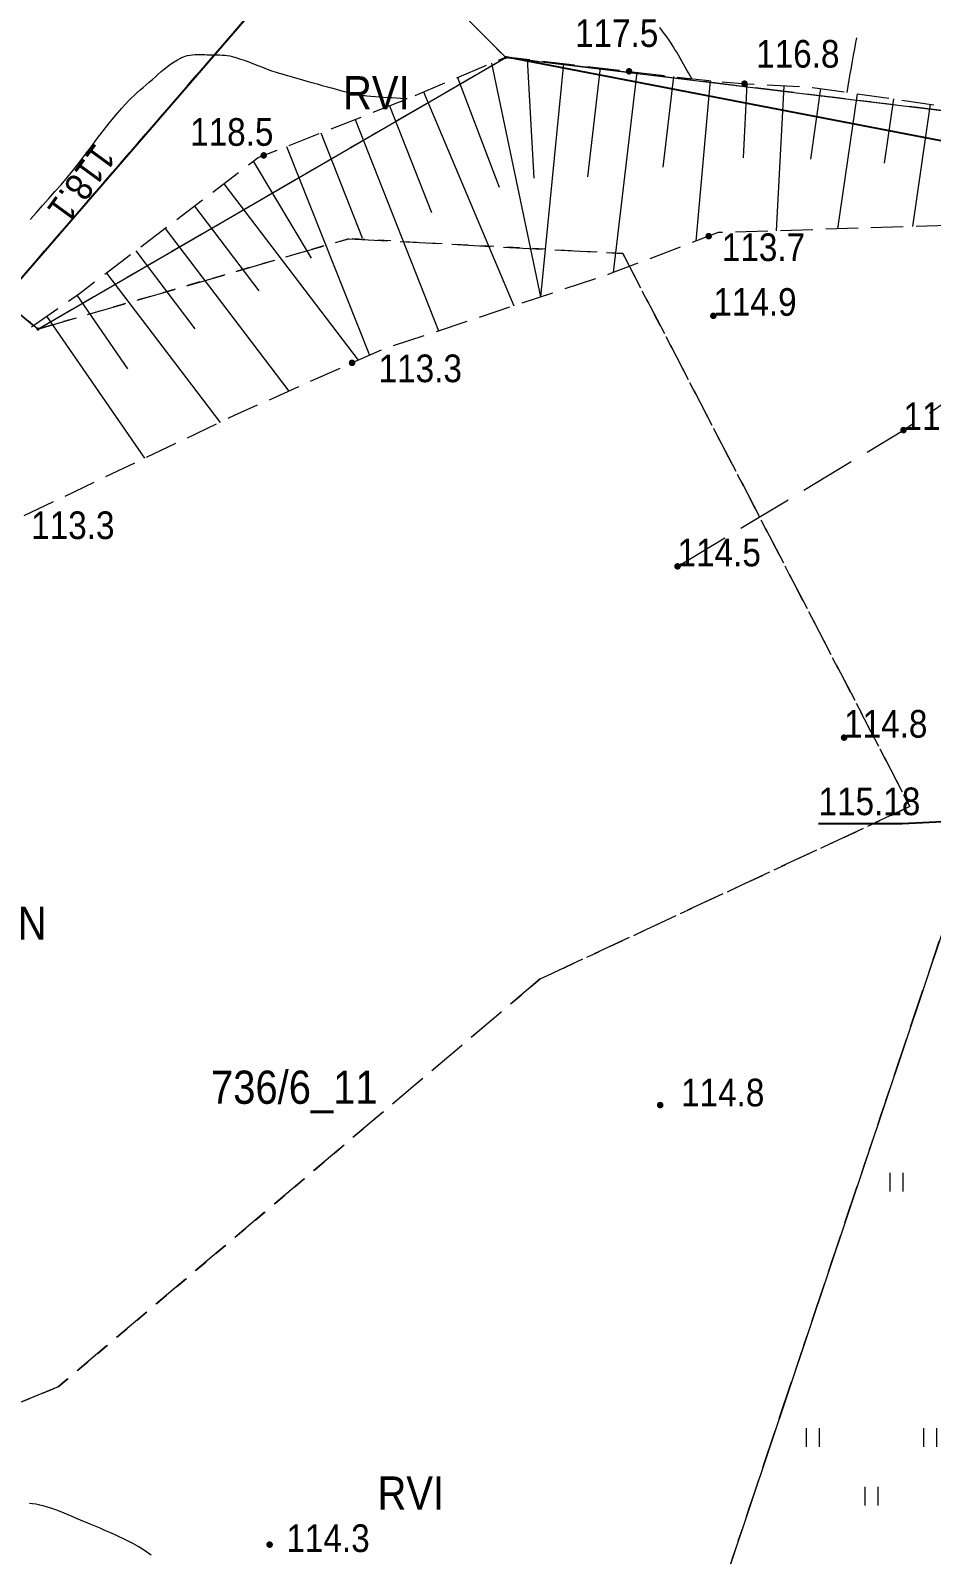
# Model space of a CAD drawing. Extents: x 6512885 to 6513481, y 5959590 to 5960000.
# Drawn here: x 6513241.2 to 6513290, y 5959796 to 5959878.6 of the extents above; entities that cross this region are included whole.
import ezdxf
from ezdxf.enums import TextEntityAlignment as Align

# ---------------------------------------------------------------- set-up
doc = ezdxf.new("R2010")
doc.units = 0
doc.header["$MEASUREMENT"] = 0
for name, pattern in [('217-1000', [2.8, 2.1, -0.7]), ('218-1000', [1.4, 0.7, -0.7]), ('219-1000', [0]), ('3.0_1.5', [4.5, 3, -1.5]), ('823-1000', [2.45, 1.75, -0.7]), ('mz3.0_1.0', [4, 3, -1])]:
    doc.linetypes.add(name, pattern=pattern)
doc.layers.get('0').update_dxf_attribs({"color": 2, "linetype": 'CONTINUOUS', "lineweight": 5})
for name, color, linetype in [('203-Punkt załamania granicy działki nie stabilizowany', 7, 'CONTINUOUS'), ('210-Oznaczenie użytku', 7, 'CONTINUOUS'), ('211-Nr działki', 7, 'CONTINUOUS'), ('217-Granica konturu klasyfikcyjnego', 7, 'CONTINUOUS'), ('218-Granica użytku', 7, 'CONTINUOUS'), ('219-Linia granicy', 7, 'CONTINUOUS'), ('811-Warstwica ciągła linia', 7, 'CONTINUOUS'), ('811-Warstwica ciągła linia-Atr2', 7, 'CONTINUOUS'), ('812-Warstwica pomocnicza linia', 7, 'CONTINUOUS'), ('820-Skarpa nieumocniona', 7, 'CONTINUOUS'), ('823-Szczyt skarpy nieumocninej', 7, 'CONTINUOUS'), ('824-Podnóże skarpy nieumocninej', 7, 'CONTINUOUS'), ('940-Trawnik symb.', 7, 'CONTINUOUS'), ('jezdnia (powierzchnia)', 7, 'CONTINUOUS'), ('ogrodzenie trwałe (linia)', 7, 'CONTINUOUS'), ('punkt o określonej wysokości (sieć kanalizacyjna)-Atr2', 7, 'CONTINUOUS'), ('punkt wysokościowy naturalny', 7, 'CONTINUOUS'), ('punkt wysokościowy naturalny-Atr2', 7, 'CONTINUOUS')]:
    doc.layers.add(name, color=color, linetype=linetype)
doc.styles.get("Standard").update_dxf_attribs({"font": 'txt', "width": 0.75})
doc.linetypes.add('902-1000', pattern='A,5,0,[1,ksztalty.shx,S=1,R=0,X=0,Y=0],5', length=10)

# ---------------------------------------------------------------- blocks, each defined once
blk = doc.blocks.new('PW01')
at = {"linetype": 'Continuous', "lineweight": 13}
h = blk.add_hatch(color=0, dxfattribs=at)
edge = h.paths.add_edge_path()
edge.add_arc((0, 0), 0.18, 0, 360)
blk = doc.blocks.new('940')
at = {"color": 0, "linetype": 'Continuous', "lineweight": 0}
for p, q in [((-3.53, 2.68), (-3.53, 3.68)), ((-2.83, 2.68), (-2.83, 3.68)), ((2.83, 2.68), (2.83, 3.68)), ((3.53, 2.68), (3.53, 3.68)), ((-0.35, -0.5), (-0.35, 0.5)), ((0.35, -0.5), (0.35, 0.5))]:
    blk.add_line(p, q, dxfattribs=at)
blk = doc.blocks.new('203')
at = {"linetype": 'Continuous', "lineweight": 0}
h = blk.add_hatch(color=0, dxfattribs=at)
edge = h.paths.add_edge_path()
edge.add_arc((0, 0), 0.09, 0, 360)

msp = doc.modelspace()

# ---------------------------------------------------------------- linework, layer by layer
at = {"layer": '217-Granica konturu klasyfikcyjnego', "color": 3, "linetype": '217-1000', "lineweight": 13, "flags": 128}
for points in [[(6513258.43, 5959885.75), (6513239.66, 5959864.04)], [(6513266.95, 5959877.18), (6513258.43, 5959885.75)], [(6513241.59, 5959862.45), (6513266.95, 5959877.18)], [(6513290.91, 5959874.26), (6513266.95, 5959877.18)], [(6513272.89, 5959776.81), (6513306.36, 5959876.67)], [(6513241.59, 5959862.45), (6513258.44, 5959867.35)], [(6513258.44, 5959867.35), (6513273.3, 5959866.55)], [(6513273.3, 5959866.55), (6513288.87, 5959836.55)], [(6513239.66, 5959864.04), (6513241.59, 5959862.45)], [(6513288.87, 5959836.55), (6513268.82, 5959827.2)], [(6513268.82, 5959827.2), (6513242.69, 5959805.08)], [(6513242.69, 5959805.08), (6513209.38, 5959791.5)]]:
    msp.add_lwpolyline(points, dxfattribs=at)
at = {"layer": '218-Granica użytku', "color": 3, "linetype": '218-1000', "lineweight": 13, "flags": 128}
for points in [[(6513239.66, 5959864.04), (6513258.43, 5959885.75)], [(6513266.95, 5959877.18), (6513258.43, 5959885.75)], [(6513241.59, 5959862.45), (6513266.95, 5959877.18)], [(6513290.91, 5959874.26), (6513266.95, 5959877.18)], [(6513272.89, 5959776.81), (6513306.36, 5959876.67)], [(6513258.44, 5959867.35), (6513241.59, 5959862.45)], [(6513273.3, 5959866.55), (6513258.44, 5959867.35)], [(6513288.87, 5959836.55), (6513273.3, 5959866.55)], [(6513241.59, 5959862.45), (6513239.66, 5959864.04)], [(6513268.82, 5959827.2), (6513288.87, 5959836.55)], [(6513242.69, 5959805.08), (6513268.82, 5959827.2)], [(6513209.38, 5959791.5), (6513242.69, 5959805.08)]]:
    msp.add_lwpolyline(points, dxfattribs=at)
at = {"layer": '219-Linia granicy', "color": 7, "linetype": '219-1000', "lineweight": 13, "flags": 128}
for points in [[(6513258.43, 5959885.75), (6513239.66, 5959864.04)], [(6513258.43, 5959885.75), (6513266.95, 5959877.18)], [(6513241.59, 5959862.45), (6513266.95, 5959877.18)], [(6513266.95, 5959877.18), (6513290.91, 5959874.26)], [(6513306.36, 5959876.67), (6513272.89, 5959776.81)], [(6513241.59, 5959862.45), (6513239.66, 5959864.04)]]:
    msp.add_lwpolyline(points, dxfattribs=at)
at = {"layer": '811-Warstwica ciągła linia', "color": 32, "linetype": 'Continuous', "lineweight": 13, "flags": 128}
for points in [[(6513277.05, 5959876.02), (6513276.958, 5959876.18), (6513276.866, 5959876.34), (6513276.775, 5959876.5), (6513276.683, 5959876.66), (6513276.591, 5959876.821), (6513276.499, 5959876.981), (6513276.407, 5959877.141), (6513276.315, 5959877.301), (6513276.223, 5959877.46), (6513276.13, 5959877.62), (6513276.035, 5959877.778), (6513275.923, 5959877.953), (6513275.806, 5959878.125), (6513275.686, 5959878.295), (6513275.564, 5959878.464), (6513275.439, 5959878.631), (6513275.314, 5959878.798)], [(6513241.174, 5959868.396), (6513241.508, 5959868.772), (6513241.841, 5959869.149), (6513242.174, 5959869.526), (6513242.507, 5959869.903), (6513242.84, 5959870.28), (6513243.185, 5959870.682), (6513243.52, 5959871.093), (6513243.846, 5959871.51), (6513244.168, 5959871.931), (6513244.487, 5959872.355), (6513244.806, 5959872.779), (6513245.127, 5959873.201), (6513245.453, 5959873.62), (6513245.787, 5959874.034), (6513246.13, 5959874.44), (6513246.492, 5959874.827), (6513246.648, 5959874.978), (6513246.807, 5959875.127), (6513246.968, 5959875.273), (6513247.131, 5959875.417), (6513247.295, 5959875.56), (6513247.461, 5959875.704), (6513247.626, 5959875.848), (6513247.72, 5959875.93), (6513247.791, 5959875.993), (6513247.954, 5959876.139), (6513248.115, 5959876.283), (6513248.277, 5959876.425), (6513248.441, 5959876.564), (6513248.61, 5959876.698), (6513248.784, 5959876.825), (6513248.966, 5959876.945), (6513249.157, 5959877.057), (6513249.36, 5959877.158), (6513249.48, 5959877.21), (6513249.574, 5959877.245), (6513249.706, 5959877.284), (6513249.838, 5959877.311), (6513249.97, 5959877.33), (6513250.102, 5959877.34), (6513250.234, 5959877.344), (6513250.366, 5959877.343), (6513250.498, 5959877.34), (6513250.63, 5959877.335), (6513250.762, 5959877.331), (6513250.8, 5959877.33), (6513250.894, 5959877.328), (6513251.031, 5959877.327), (6513251.168, 5959877.325), (6513251.305, 5959877.323), (6513251.443, 5959877.319), (6513251.58, 5959877.311), (6513251.717, 5959877.3), (6513251.854, 5959877.283), (6513251.991, 5959877.261), (6513252.127, 5959877.231), (6513252.17, 5959877.22), (6513252.264, 5959877.194), (6513252.522, 5959877.116), (6513252.776, 5959877.03), (6513253.026, 5959876.938), (6513253.274, 5959876.842), (6513253.519, 5959876.745), (6513253.764, 5959876.648), (6513254.01, 5959876.554), (6513254.257, 5959876.464), (6513254.507, 5959876.38), (6513254.67, 5959876.33), (6513254.761, 5959876.304), (6513255.041, 5959876.222), (6513255.321, 5959876.141), (6513255.601, 5959876.061), (6513255.882, 5959875.981), (6513256.163, 5959875.901), (6513256.444, 5959875.823), (6513256.725, 5959875.745), (6513257.007, 5959875.668), (6513257.289, 5959875.591), (6513257.48, 5959875.54), (6513257.571, 5959875.515), (6513257.754, 5959875.465), (6513257.937, 5959875.413), (6513258.119, 5959875.362), (6513258.302, 5959875.312), (6513258.485, 5959875.264), (6513258.669, 5959875.22), (6513258.854, 5959875.181), (6513259.039, 5959875.147), (6513259.226, 5959875.12), (6513259.32, 5959875.11), (6513259.414, 5959875.101), (6513259.642, 5959875.081), (6513259.87, 5959875.063), (6513260.098, 5959875.047), (6513260.326, 5959875.032), (6513260.554, 5959875.018), (6513260.782, 5959875.005), (6513261.01, 5959874.991), (6513261.238, 5959874.976), (6513261.466, 5959874.96), (6513261.6, 5959874.95)], [(6513247.736, 5959795.954), (6513247.501, 5959796.115), (6513247.261, 5959796.27), (6513247.018, 5959796.418), (6513246.769, 5959796.559), (6513246.56, 5959796.67), (6513246.515, 5959796.693), (6513246.257, 5959796.821), (6513245.999, 5959796.944), (6513245.739, 5959797.064), (6513245.477, 5959797.181), (6513245.215, 5959797.295), (6513244.953, 5959797.408), (6513244.689, 5959797.519), (6513244.424, 5959797.629), (6513244.159, 5959797.739), (6513243.94, 5959797.83), (6513243.894, 5959797.849), (6513243.672, 5959797.943), (6513243.451, 5959798.038), (6513243.23, 5959798.132), (6513243.009, 5959798.224), (6513242.787, 5959798.314), (6513242.564, 5959798.4), (6513242.338, 5959798.48), (6513242.109, 5959798.555), (6513241.877, 5959798.622), (6513241.69, 5959798.67), (6513241.641, 5959798.681), (6513241.471, 5959798.712), (6513241.3, 5959798.733), (6513241.129, 5959798.745)]]:
    msp.add_lwpolyline(points, dxfattribs=at)
at = {"layer": '812-Warstwica pomocnicza linia', "color": 32, "linetype": '3.0_1.5', "lineweight": 13, "flags": 128}
msp.add_lwpolyline([(6513285.46, 5959875.29), (6513285.519, 5959875.627), (6513285.578, 5959875.964), (6513285.637, 5959876.301), (6513285.697, 5959876.639), (6513285.756, 5959876.976), (6513285.816, 5959877.313), (6513285.877, 5959877.65), (6513285.937, 5959877.986), (6513285.998, 5959878.323), (6513286.06, 5959878.66), (6513286.125, 5959878.996), (6513286.177, 5959879.249), (6513286.232, 5959879.502), (6513286.289, 5959879.754), (6513286.348, 5959880.006), (6513286.408, 5959880.258), (6513286.47, 5959880.509), (6513286.533, 5959880.76), (6513286.597, 5959881.01), (6513286.64, 5959881.18), (6513286.661, 5959881.261), (6513286.704, 5959881.423), (6513286.747, 5959881.586), (6513286.792, 5959881.747), (6513286.837, 5959881.909), (6513286.882, 5959882.071), (6513286.927, 5959882.233), (6513286.972, 5959882.394), (6513287.016, 5959882.556), (6513287.059, 5959882.719), (6513287.08, 5959882.8), (6513287.101, 5959882.881), (6513287.186, 5959883.231), (6513287.266, 5959883.581), (6513287.344, 5959883.933), (6513287.419, 5959884.285), (6513287.495, 5959884.637), (6513287.572, 5959884.988), (6513287.654, 5959885.339), (6513287.74, 5959885.688), (6513287.833, 5959886.035), (6513287.91, 5959886.3), (6513287.934, 5959886.38), (6513288.049, 5959886.759), (6513288.164, 5959887.138), (6513288.279, 5959887.517), (6513288.394, 5959887.896), (6513288.509, 5959888.275), (6513288.624, 5959888.654), (6513288.739, 5959889.033), (6513288.854, 5959889.412), (6513288.969, 5959889.791), (6513289.06, 5959890.09)], dxfattribs=at)
at = {"layer": '820-Skarpa nieumocniona', "color": 7, "linetype": 'Continuous', "lineweight": 13}
for p, q in [((6513266.18, 5959876.88), (6513268.84, 5959864.19)), ((6513268.11, 5959877.09), (6513268.48, 5959870.64)), ((6513270.09, 5959876.85), (6513268.84, 5959864.19)), ((6513272.08, 5959876.62), (6513271.38, 5959870.71)), ((6513274.06, 5959876.38), (6513272.77, 5959865.51)), ((6513264.34, 5959876.1), (6513266.59, 5959870.14)), ((6513276.05, 5959876.14), (6513275.47, 5959871.23)), ((6513278.04, 5959875.93), (6513277.26, 5959867.22)), ((6513280.03, 5959875.75), (6513279.82, 5959871.73)), ((6513282.03, 5959875.64), (6513281.61, 5959867.78)), ((6513262.5, 5959875.32), (6513267.4, 5959863.71)), ((6513284.02, 5959875.5), (6513283.47, 5959871.66)), ((6513286, 5959875.21), (6513284.95, 5959867.88)), ((6513287.98, 5959874.93), (6513287.48, 5959871.44)), ((6513260.65, 5959874.55), (6513262.93, 5959868.77)), ((6513289.96, 5959874.65), (6513289.01, 5959868.01)), ((6513256.93, 5959873.09), (6513259.17, 5959867.4)), ((6513258.79, 5959873.82), (6513263.3, 5959862.35)), ((6513255.07, 5959872.36), (6513259.56, 5959861.03)), ((6513253.25, 5959871.55), (6513256.4, 5959866.29)), ((6513251.66, 5959870.33), (6513258.95, 5959860.76)), ((6513250.07, 5959869.12), (6513253.57, 5959864.52)), ((6513248.48, 5959867.91), (6513255.2, 5959859.08)), ((6513246.89, 5959866.7), (6513250.1, 5959862.47)), ((6513245.3, 5959865.49), (6513251.46, 5959857.39)), ((6513243.7, 5959864.28), (6513246.45, 5959860.3)), ((6513242.05, 5959863.15), (6513247.37, 5959855.44))]:
    msp.add_line(p, q, dxfattribs=at)
at = {"layer": '823-Szczyt skarpy nieumocninej', "color": 7, "linetype": '823-1000', "lineweight": 13, "flags": 128}
msp.add_lwpolyline([(6513241.23, 5959862.58), (6513243.84, 5959864.38), (6513253.52, 5959871.75), (6513261.1, 5959874.73), (6513267, 5959877.22), (6513277.44, 5959875.98), (6513280, 5959875.75), (6513283.59, 5959875.56), (6513293.21, 5959874.18), (6513298.34, 5959874.12)], dxfattribs=at)
at = {"layer": '824-Podnóże skarpy nieumocninej', "color": 7, "linetype": '823-1000', "lineweight": 13, "flags": 128}
msp.add_lwpolyline([(6513295.85, 5959868.21), (6513294.42, 5959868.18), (6513278.47, 5959867.68), (6513272.55, 5959865.42), (6513260.21, 5959861.32), (6513252.23, 5959857.76), (6513240.28, 5959852.06)], dxfattribs=at)
at = {"layer": 'jezdnia (powierzchnia)', "color": 7, "linetype": 'mz3.0_1.0', "lineweight": 18, "flags": 128}
msp.add_lwpolyline([(6513276.27, 5959849.58), (6513288.52, 5959856.97), (6513300.33, 5959864.91), (6513302, 5959866.11)], dxfattribs=at)
at = {"layer": 'ogrodzenie trwałe (linia)', "color": 7, "linetype": '902-1000', "lineweight": 25, "flags": 128}
for points in [[(6513190.26, 5959907.57), (6513239.66, 5959864.04), (6513258.43, 5959885.75), (6513269.23, 5959898.33)], [(6513267, 5959877.22), (6513295.51, 5959871.72), (6513307.17, 5959890.25)]]:
    msp.add_lwpolyline(points, dxfattribs=at)
at = {"layer": 'punkt o określonej wysokości (sieć kanalizacyjna)-Atr2', "color": 7, "flags": 128}
msp.add_lwpolyline([(6513299.81, 5959836.17), (6513288.45, 5959835.62), (6513283.912, 5959835.62)], dxfattribs=at)

# ---------------------------------------------------------------- block references
at = {"layer": '203-Punkt załamania granicy działki nie stabilizowany', "color": 7, "linetype": 'Continuous', "lineweight": 13}
for p in [(6513266.95, 5959877.18), (6513241.59, 5959862.45)]:
    msp.add_blockref('203', p, dxfattribs=at)
at = {"layer": '940-Trawnik symb.', "color": 7, "linetype": 'Continuous', "lineweight": 13}
for p in [(6513291.33, 5959813), (6513286.79, 5959799.15)]:
    msp.add_blockref('940', p, dxfattribs=at)
at = {"layer": 'punkt wysokościowy naturalny', "color": 7, "linetype": 'Continuous', "lineweight": 13}
for p in [(6513273.64, 5959876.43), (6513279.9, 5959875.76), (6513253.83, 5959871.87), (6513277.96, 5959867.49), (6513278.21, 5959863.17), (6513258.62, 5959860.62), (6513288.52, 5959856.97), (6513276.27, 5959849.58), (6513285.3, 5959840.29), (6513275.33, 5959820.36), (6513254.15, 5959796.52)]:
    msp.add_blockref('PW01', p, dxfattribs=at)

# ---------------------------------------------------------------- texts
at = {"layer": '210-Oznaczenie użytku', "color": 3, "linetype": 'Continuous', "lineweight": 18, "width": 0.9}
for s, p in [('RVI', (6513258.13, 5959874.37)), ('N', (6513240.49, 5959829.33)), ('RVI', (6513260, 5959798.42))]:
    msp.add_text(s, height=1.8, dxfattribs=at).set_placement(p)
at = {"layer": '211-Nr działki', "color": 7, "linetype": 'Continuous', "lineweight": 18, "width": 0.9}
msp.add_text('736/6_11', height=1.8, dxfattribs=at).set_placement((6513250.97, 5959822.23), align=Align.TOP_LEFT)
at = {"layer": '811-Warstwica ciągła linia-Atr2', "color": 32, "width": 0.9}
msp.add_text('118.1', height=1.5, rotation=233.885, dxfattribs=at).set_placement((6513244.69, 5959872.61))
at = {"layer": 'punkt o określonej wysokości (sieć kanalizacyjna)-Atr2', "color": 34, "width": 0.9}
msp.add_text('115.18', height=1.5, dxfattribs=at).set_placement((6513283.912, 5959835.635), align=Align.BOTTOM_LEFT)
at = {"layer": 'punkt wysokościowy naturalny-Atr2', "color": 7, "width": 0.9}
for s, p in [('117.5', (6513270.71, 5959877.75)), ('116.8', (6513280.53, 5959876.63)), ('118.5', (6513249.84, 5959872.39)), ('113.7', (6513278.67, 5959866.14)), ('114.9', (6513278.21, 5959863.17)), ('113.3', (6513260.06, 5959859.57)), ('114.8', (6513288.52, 5959856.97)), ('113.3', (6513241.22, 5959851.06)), ('114.5', (6513276.27, 5959849.58)), ('114.8', (6513285.3, 5959840.29)), ('114.8', (6513276.46, 5959820.29)), ('114.3', (6513255.06, 5959796.12))]:
    msp.add_text(s, height=1.5, dxfattribs=at).set_placement(p)

doc.saveas('drawing.dxf')
